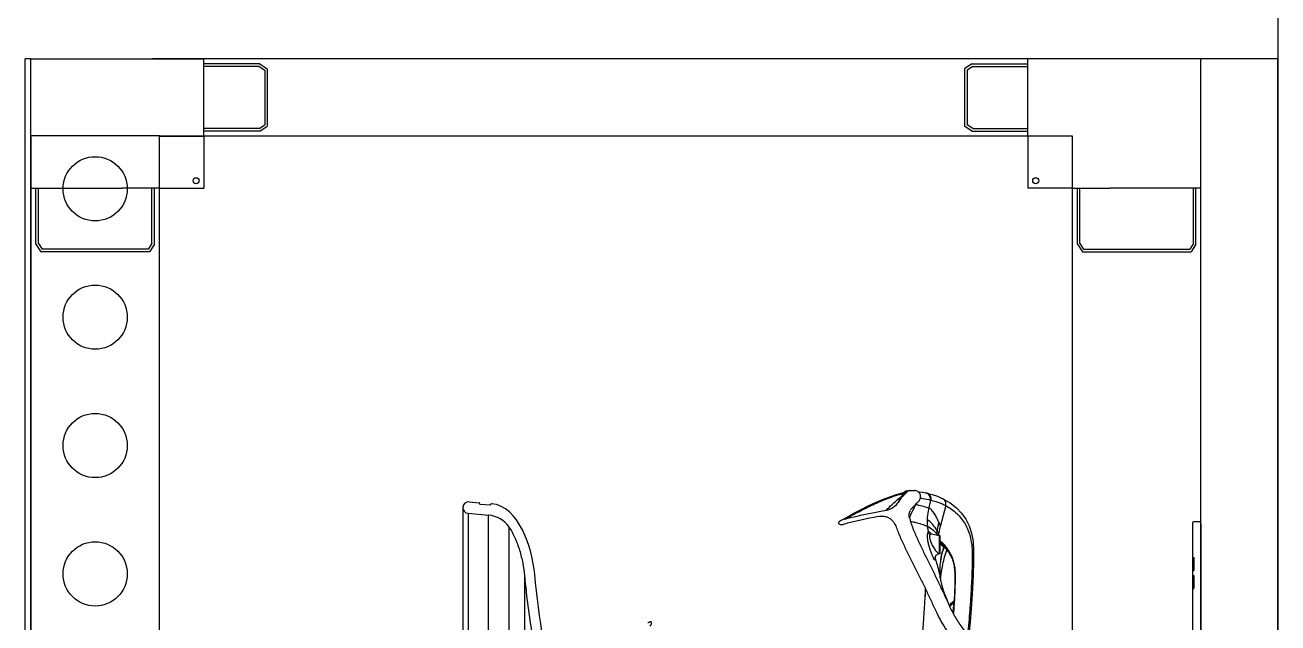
# Model space of a CAD drawing. Header units: millimetres. Extents: x -95754 to 177808, y 34455 to 150605.
# Drawn here: x 172873.7 to 173361.5, y 139810.2 to 140042.9 of the extents above; entities that cross this region are included whole.
import ezdxf

# ---------------------------------------------------------------- set-up
doc = ezdxf.new("R2010")
doc.units = ezdxf.units.MM
doc.header["$LTSCALE"] = 300
doc.linetypes.add('HIDDEN2', pattern=[4.7625, 3.175, -1.5875])
doc.layers.add('A-ETC-기계', color=253, linetype='Continuous')
doc.layers.add('HID', color=86, linetype='HIDDEN2')

# ---------------------------------------------------------------- blocks, each defined once
blk = doc.blocks.new('A$Cefb55bcc')
at = {"color": 8, "linetype": 'ByBlock', "ltscale": 3}
for p, q in [((132.12, -125.39), (132.12, -975.39)), ((617.62, -125.34), (617.62, -975.35)), ((619.92, -125.34), (619.92, -975.35)), ((162.12, -175.7), (162.12, -924.99)), ((212.12, -175.7), (212.12, -924.99)), ((567.62, -175.7), (567.62, -924.99)), ((617.62, -175.7), (617.62, -924.99)), ((162.12, -794.45), (162.12, -306.24)), ((439.44, -644.21), (439.44, -797.8)), ((447.42, -798.5), (447.42, -644.21)), ((449.48, -800.74), (449.48, -644.21)), ((431.48, -662.58), (431.48, -793.14)), ((425.46, -774.3), (425.46, -721.39)), ((165.42, -794.45), (165.42, -751.01)), ((258.11, -764.04), (258.41, -759.4)), ((264.99, -759.77), (264.97, -759.73)), ((258.07, -764.74), (258.11, -764.03)), ((258.11, -764.03), (258.11, -764.04)), ((258.18, -764.76), (258.2, -764.49)), ((258.19, -764.75), (258.2, -764.49)), ((258.2, -764.49), (258.22, -764.04)), ((258.22, -764.04), (258.24, -763.78)), ((259.82, -762.16), (259.83, -762.19)), ((269.57, -763.36), (269.42, -766.02)), ((269.44, -765.54), (269.42, -766.02)), ((165.42, -769.27), (164.92, -769.27)), ((164.92, -774.27), (164.92, -769.27)), ((164.92, -770.27), (165.22, -770.27)), ((165.22, -773.27), (165.22, -770.27)), ((269.42, -765.99), (269.41, -766.1)), ((269.42, -766.02), (269.41, -766.1)), ((164.92, -771.8), (165.22, -771.8)), ((164.92, -773.27), (165.22, -773.27)), ((165.42, -774.27), (164.92, -774.27)), ((263.46, -772.88), (263.46, -772.91)), ((263.53, -773.06), (263.52, -772.92)), ((165.42, -776.27), (164.92, -776.27)), ((164.92, -781.27), (164.92, -776.27)), ((164.92, -777.27), (165.22, -777.27)), ((164.92, -778.8), (165.22, -778.8)), ((164.92, -780.27), (165.22, -780.27)), ((165.22, -780.27), (165.22, -777.27)), ((165.42, -781.27), (164.92, -781.27)), ((261.43, -785.2), (261.43, -785.2)), ((261.45, -785.22), (261.44, -785.21)), ((261.46, -785.23), (261.45, -785.22)), ((261.47, -785.24), (261.46, -785.23)), ((261.48, -785.26), (261.47, -785.24)), ((261.49, -785.27), (261.48, -785.26)), ((261.52, -785.29), (261.49, -785.27)), ((261.68, -785.48), (261.52, -785.29)), ((263.59, -783.1), (263.59, -789.6)), ((263.59, -783.11), (263.59, -789.59)), ((264.09, -782.76), (263.84, -782.81)), ((263.84, -782.81), (263.84, -789.89)), ((261.71, -785.51), (261.68, -785.48)), ((261.74, -785.54), (261.71, -785.51)), ((261.76, -785.57), (261.74, -785.54)), ((261.79, -785.59), (261.76, -785.57)), ((261.81, -785.62), (261.79, -785.59)), ((261.84, -785.65), (261.81, -785.62)), ((261.86, -785.67), (261.84, -785.65)), ((261.89, -785.7), (261.86, -785.67)), ((261.91, -785.72), (261.89, -785.7)), ((261.93, -785.75), (261.91, -785.72)), ((261.96, -785.77), (261.93, -785.75)), ((261.98, -785.79), (261.96, -785.77)), ((262.01, -785.82), (261.98, -785.79)), ((262.03, -785.84), (262.01, -785.82)), ((262.05, -785.86), (262.03, -785.84)), ((262.08, -785.88), (262.05, -785.86)), ((262.1, -785.91), (262.08, -785.88)), ((262.12, -785.93), (262.1, -785.91)), ((262.15, -785.95), (262.12, -785.93)), ((262.17, -785.97), (262.15, -785.95)), ((262.2, -785.99), (262.17, -785.97)), ((262.22, -786.01), (262.2, -785.99)), ((262.24, -786.03), (262.22, -786.01)), ((262.27, -786.05), (262.24, -786.03)), ((262.29, -786.07), (262.27, -786.05)), ((262.33, -786.1), (262.29, -786.07)), ((262.36, -786.13), (262.33, -786.1)), ((262.4, -786.16), (262.36, -786.13)), ((262.43, -786.19), (262.4, -786.16)), ((262.47, -786.22), (262.43, -786.19)), ((262.5, -786.25), (262.47, -786.22)), ((262.54, -786.28), (262.5, -786.25)), ((262.58, -786.3), (262.54, -786.28)), ((262.61, -786.33), (262.58, -786.3)), ((262.66, -786.37), (262.61, -786.33)), ((262.71, -786.41), (262.66, -786.37)), ((262.76, -786.45), (262.71, -786.41)), ((262.85, -786.51), (262.91, -786.55)), ((262.91, -786.55), (262.85, -786.51)), ((263.01, -786.63), (262.91, -786.55)), ((262.96, -786.59), (262.95, -786.58)), ((262.96, -786.59), (262.95, -786.58)), ((262.96, -786.59), (263.01, -786.63)), ((263.59, -787.29), (263.58, -787.27)), ((267.12, -790.47), (263.84, -789.89)), ((261.45, -801.49), (263.54, -793.72)), ((267.12, -790.47), (267.12, -790.47)), ((162.92, -795.25), (164.62, -795.25)), ((447.42, -798.5), (439.44, -797.8)), ((261.45, -801.49), (261.44, -801.48)), ((262.62, -804.2), (262.61, -804.19)), ((262.62, -804.2), (262.63, -804.2)), ((271.3, -804.36), (271.24, -804.43)), ((273.07, -801.95), (272.66, -802.52)), ((273.07, -801.95), (272.66, -802.52)), ((279.74, -804.28), (278.48, -805.26)), ((438.36, -802.22), (438.32, -802.22)), ((438.52, -801.9), (438.52, -802.07)), ((442.87, -802.11), (438.69, -801.75)), ((443, -802.26), (443, -802.49)), ((447.03, -802.98), (443.14, -802.64)), ((268.89, -806.4), (268.89, -806.4)), ((269.2, -806.46), (269.2, -806.46)), ((275.01, -807.35), (273.66, -807.35)), ((276.64, -806.68), (278.29, -805)), ((276.9, -807.21), (276.9, -807.21)), ((277.28, -806.97), (277.28, -806.97)), ((164.04, -903.18), (165.96, -900.3)), ((165, -903.48), (166.48, -901.26)), ((208.27, -900.3), (165.96, -900.3)), ((207.76, -901.26), (166.48, -901.26)), ((209.23, -903.48), (207.76, -901.26)), ((210.19, -903.18), (208.27, -900.3)), ((569.54, -903.18), (571.46, -900.3)), ((570.5, -903.48), (571.98, -901.26)), ((571.46, -900.3), (613.77, -900.3)), ((571.98, -901.26), (613.26, -901.26)), ((614.73, -903.48), (613.26, -901.26)), ((615.69, -903.18), (613.77, -900.3)), ((164.04, -903.18), (164.04, -924.99)), ((165, -903.48), (165, -924.99)), ((209.23, -903.48), (209.23, -924.99)), ((210.19, -903.18), (210.19, -924.99)), ((569.54, -903.18), (569.54, -924.99)), ((570.5, -903.48), (570.5, -924.99)), ((614.73, -903.48), (614.73, -924.99)), ((615.69, -903.18), (615.69, -924.99)), ((162.12, -924.99), (162.12, -975.3)), ((162.12, -924.99), (197.5, -924.99)), ((212.12, -924.99), (197.5, -924.99)), ((212.12, -924.99), (212.12, -945.3)), ((212.12, -924.99), (229.43, -924.99)), ((229.43, -945.3), (229.43, -924.99)), ((550.31, -945.3), (550.31, -924.99)), ((567.62, -924.99), (550.31, -924.99)), ((567.62, -924.99), (567.62, -945.3)), ((567.62, -924.99), (582.23, -924.99)), ((617.62, -924.99), (582.23, -924.99)), ((617.62, -924.99), (617.62, -975.3)), ((212.12, -945.3), (229.43, -945.3)), ((229.43, -945.3), (567.62, -945.3)), ((229.43, -945.3), (229.43, -975.3)), ((550.31, -945.3), (550.31, -975.3)), ((567.62, -945.3), (550.31, -945.3)), ((251.23, -947.22), (229.43, -947.22)), ((250.94, -948.18), (229.43, -948.18)), ((250.94, -948.18), (253.16, -949.66)), ((251.23, -947.22), (254.12, -949.15)), ((253.16, -970.94), (253.16, -949.66)), ((254.12, -971.45), (254.12, -949.15)), ((528.5, -947.22), (525.62, -949.15)), ((525.62, -971.45), (525.62, -949.15)), ((528.79, -948.18), (526.58, -949.66)), ((526.58, -970.94), (526.58, -949.66)), ((528.5, -947.22), (550.31, -947.22)), ((528.79, -948.18), (550.31, -948.18)), ((132.12, -975.39), (162.12, -975.39)), ((162.12, -975.3), (229.43, -975.3)), ((209.43, -975.3), (570.31, -975.3)), ((209.43, -975.3), (570.31, -975.3)), ((250.94, -972.42), (229.43, -972.42)), ((251.23, -973.38), (229.43, -973.38)), ((229.43, -975.3), (570.31, -975.3)), ((250.94, -972.42), (253.16, -970.94)), ((251.23, -973.38), (254.12, -971.45)), ((528.5, -973.38), (525.62, -971.45)), ((528.79, -972.42), (526.58, -970.94)), ((528.5, -973.38), (550.31, -973.38)), ((528.79, -972.42), (550.31, -972.42)), ((617.62, -975.3), (550.31, -975.3)), ((617.62, -975.35), (619.92, -975.35))]:
    blk.add_line(p, q, dxfattribs=at)
at = {"color": 8, "linetype": 'ByBlock', "ltscale": 3, "elevation": 0}
blk.add_lwpolyline([(567.62, -945.35), (617.62, -945.35), (617.62, -155.34), (567.62, -155.34)], close=True, dxfattribs=at)
at = {"color": 8, "linetype": 'ByBlock', "ltscale": 3}
for points in [[(273.93, -719.57), (273.2, -725.65), (272.4, -732.67), (271.69, -739.29), (271.07, -745.37), (270.55, -750.83), (270.14, -755.62), (269.82, -759.77), (269.57, -763.36)], [(262.61, -804.19), (259.7, -802.57), (257.26, -800.69), (255.26, -798.59), (253.64, -796.27), (252.36, -793.69), (251.41, -790.81), (250.8, -787.54), (250.59, -783.77), (250.63, -779.59), (250.78, -774.73), (251.05, -769.2), (251.45, -763.05), (251.98, -756.34), (252.47, -751.08)], [(261.43, -785.2), (260.22, -783.74), (259.12, -781.76), (258.38, -779.56), (257.96, -777.17), (257.78, -774.85), (257.75, -772.39), (257.85, -769.17), (258.07, -764.74)], [(263.52, -772.92), (263.51, -772.89), (263.5, -772.77), (263.47, -772.59), (263.43, -772.31), (263.36, -771.96), (263.26, -771.51), (263.13, -770.96), (262.96, -770.3), (262.72, -769.49), (262.42, -768.55), (262.05, -767.49), (261.59, -766.28), (261.06, -764.96), (260.47, -763.58), (259.83, -762.19)], [(269.41, -766.1), (269.32, -767.93), (269.28, -768.99)], [(261.44, -785.21), (261.43, -785.2), (261.43, -785.2)], [(264.09, -782.76), (264.22, -782.74), (264.48, -782.65), (264.72, -782.54), (264.92, -782.41), (265.1, -782.25), (265.26, -782.09), (265.38, -781.92), (265.48, -781.75), (265.55, -781.6), (265.6, -781.47), (265.62, -781.36), (265.64, -781.28), (265.65, -781.22), (265.65, -781.21)], [(263, -786.62), (262.98, -786.6), (262.97, -786.59), (262.96, -786.58)], [(263.5, -787.16), (263.46, -787.11), (263.42, -787.06), (263.38, -787.02), (263.34, -786.97), (263.3, -786.92), (263.26, -786.88), (263.22, -786.84), (263.18, -786.8), (263.15, -786.76), (263.11, -786.72), (263.08, -786.69), (263.05, -786.66), (263.02, -786.64), (263, -786.62)], [(263.58, -787.27), (263.54, -787.22), (263.5, -787.16)], [(267.39, -790.59), (267.39, -790.59), (267.36, -790.56), (267.29, -790.52), (267.18, -790.48), (267.12, -790.47)], [(302.5, -795.56), (300.12, -796.93), (297.26, -798.51), (294.42, -800), (291.6, -801.38), (288.8, -802.65), (286.03, -803.82), (283.28, -804.86), (280.58, -805.77), (277.94, -806.54), (277.54, -806.64)], [(268.89, -806.4), (266.79, -805.87), (264.68, -805.12), (262.63, -804.2)], [(279.86, -803.03), (279.6, -803.49), (279.03, -804.42), (278.45, -805.32), (277.87, -806.18), (277.42, -806.81)], [(269.2, -806.46), (269.11, -806.44), (268.89, -806.4)], [(272.33, -806.95), (271.81, -806.89), (270.44, -806.69), (269.2, -806.46)], [(276.08, -807.32), (275.7, -807.34), (275.31, -807.35), (275.01, -807.35)], [(276.9, -807.21), (276.87, -807.22), (276.82, -807.23), (276.78, -807.24), (276.74, -807.25), (276.7, -807.26), (276.67, -807.27), (276.63, -807.27), (276.6, -807.28), (276.56, -807.28), (276.53, -807.29), (276.49, -807.29), (276.45, -807.29), (276.41, -807.3), (276.37, -807.3), (276.33, -807.31), (276.29, -807.31), (276.24, -807.31), (276.19, -807.31), (276.14, -807.32), (276.08, -807.32)], [(277.28, -806.97), (277.27, -806.98), (277.24, -807.01), (277.2, -807.04), (277.15, -807.08), (277.1, -807.11), (277.05, -807.14), (277.01, -807.16), (276.96, -807.18), (276.92, -807.2), (276.9, -807.21)], [(277.42, -806.81), (277.39, -806.86), (277.31, -806.94), (277.28, -806.97)]]:
    blk.add_lwpolyline(points, dxfattribs=at)
for centre, radius in [((592.62, -774.92, 0), 12.5), ((592.62, -824.88, 0), 12.5), ((592.62, -874.83, 0), 12.5), ((592.62, -924.78, 0), 12.5), ((226.43, -927.93), 1.17), ((553.31, -927.93), 1.17)]:
    blk.add_circle(centre, radius, dxfattribs=at)
for centre, radius, start, end in [((639.59, -786.13), 382, 176.0228, 176.6458), ((242.67, -745.54), 23.98, 310.4789, 315.8036), ((483.84, -777.5), 214.73, 177.4906, 177.7403), ((494.76, -778.02), 225.67, 177.2056, 177.4817), ((540.17, -780.23), 271.13, 177.0118, 177.2054), ((242.61, -771.34), 20.91, 355.3324, 355.6922), ((248.72, -771.78), 14.78, 355.8907, 356.7973), ((245.2, -771.54), 18.31, 355.798, 355.9264), ((268.67, -772.49), 5.17, 186.2692, 189.4585), ((263.89, -783.1), 0.3, 100, 180), ((264.18, -781.45), 1.47, 7.105, 15.8872), ((270.31, -778.32), 11.51, 228.0913, 234.2893), ((267.31, -780.39), 7.57, 232.6399, 233.6841), ((269.22, -777.81), 10.78, 233.6438, 233.8317), ((275.89, -768.62), 22.14, 234.1133, 234.2689), ((270.76, -775.99), 13.16, 233.6295, 233.8089), ((263.89, -789.6), 0.3, 180, 260), ((259.06, -790.79), 5.83, 2.6179, 7.1422), ((162.92, -794.45), 0.8, 180, 270), ((164.62, -794.45), 0.8, 270, 0), ((242.16, -787.99), 22.13, 345.0028, 352.6355), ((271.1, -788.83), 4.22, 203.408, 204.7032), ((270.73, -789), 3.82, 204.713, 205.4679), ((239.97, -551.32), 250.53, 280.9777, 284.1868), ((440.38, -787.06), 10.78, 214.3048, 265), ((271.46, -797.67), 4.25, 315.5346, 330.6436), ((236.76, -808.09), 40.43, 16.2899, 18.3713), ((241.85, -556.37), 246.98, 279.9886, 283.755), ((447.23, -800.74), 2.25, 265, 85), ((263.53, -802.28), 2.12, 244.425, 244.8429), ((436.16, -848.83), 174.9, 163.9762, 165.0147), ((276.12, -769.37), 35.38, 255.4026, 255.8888), ((273.86, -804.71), 2.63, 173.7359, 179.5528), ((266.4, -793.03), 12.39, 293.0447, 293.2307), ((-644.76, 103.06), 1289.08, 315.32483, 315.48891), ((270.48, -802.39), 2.63, 6.7993, 9.6773), ((269.97, -796.82), 11.67, 315.4895, 329.5108), ((438.37, -802.07), 0.15, 265, 0), ((438.67, -801.9), 0.15, 85, 180), ((442.85, -802.26), 0.15, 0, 85), ((443.15, -802.49), 0.15, 180, 265), ((275.07, -805.13), 2.21, 308.6812, 315.3631), ((275.97, -805.69), 1.64, 297.91, 301.3101), ((275.95, -805.66), 1.67, 301.3703, 315.9298), ((276.53, -806.18), 1.09, 289.8, 297.4331), ((276.53, -806.18), 1.09, 297.4454, 306.6146), ((248.34, -787.63), 34.63, 326.3398, 326.6087), ((276.53, -806.18), 1.09, 306.6242, 313.2879), ((247.27, -786.94), 35.9, 326.6203, 329.7888)]:
    blk.add_arc(centre, radius, start, end, dxfattribs=at)
for points, knots in [([(408.99, -707.51), (410.46, -713.04), (415.98, -735.14), (419.89, -757.68), (421.47, -774.67)], [0, 0, 0, 0, 0.25098, 1, 1, 1, 1]), ([(264.97, -759.73), (263.88, -757.42), (261.36, -752.93), (257.42, -747.85), (253.78, -744.23), (250.82, -741.77), (247.66, -739.58), (245.44, -738.3), (244.31, -737.7)], [0, 0, 0, 0, 0.249934, 0.499829, 0.62487, 0.749909, 0.874951, 1, 1, 1, 1]), ([(425.46, -774.29), (425.22, -771.75), (424.15, -761.58), (422.63, -751.46), (421.27, -743.9)], [0, 0, 0, 0, 0.249832, 1, 1, 1, 1]), ([(247.9, -746.78), (249.18, -747.79), (251.61, -749.99), (254.82, -753.72), (257.57, -757.79), (259.12, -760.68), (259.82, -762.16)], [0, 0, 0, 0, 0.249983, 0.499977, 0.749984, 1, 1, 1, 1]), ([(261.44, -801.48), (259.89, -800.64), (257.71, -799.12), (255.35, -796.56), (253.89, -794.43), (252.72, -792.06), (251.88, -789.45), (251.44, -787.13), (251.23, -785.18), (251.15, -783.9), (251.13, -782.86), (251.14, -781.78), (251.15, -780.4), (251.18, -778.69), (251.24, -776.3), (251.35, -773.18), (251.54, -769.27), (251.79, -765.13), (252.22, -759.2), (252.61, -754.65), (252.9, -751.55)], [0, 0, 0, 0, 0.098233, 0.145826, 0.193457, 0.242055, 0.292553, 0.345707, 0.373465, 0.402098, 0.416761, 0.431664, 0.462286, 0.49398, 0.526738, 0.595421, 0.668277, 0.745239, 0.826234, 1, 1, 1, 1]), ([(376.51, -754.65), (376.34, -754.85), (376.14, -755.2), (376, -755.64), (375.97, -755.9), (376, -756.07), (376.06, -756.18), (376.17, -756.27), (376.34, -756.29), (376.53, -756.26), (376.72, -756.2), (376.91, -756.12), (377.14, -756.01), (377.32, -755.92), (377.43, -755.85)], [0, 0, 0, 0, 0.249626, 0.374708, 0.437289, 0.499646, 0.530914, 0.562162, 0.624262, 0.686835, 0.749461, 0.812098, 0.874738, 1, 1, 1, 1]), ([(280.75, -793.15), (280.22, -791.7), (279.05, -788.86), (277.09, -784.68), (275.03, -780.54), (272.94, -776.43), (270.87, -772.3), (268.86, -768.15), (266.92, -763.96), (265.64, -761.16), (264.99, -759.77)], [0, 0, 0, 0, 0.12499, 0.249989, 0.374991, 0.499993, 0.624995, 0.749996, 0.874998, 1, 1, 1, 1]), ([(261.05, -784.16), (260.68, -783.76), (259.97, -782.86), (259.13, -781.29), (258.61, -779.78), (258.3, -778.44), (258.13, -777.33), (257.99, -776.12), (257.9, -774.8), (257.86, -773.36), (257.88, -772.09), (257.91, -771.02), (257.95, -769.88), (258.03, -767.8), (258.12, -765.99), (258.18, -764.76)], [0, 0, 0, 0, 0.081387, 0.168731, 0.26518, 0.31762, 0.373381, 0.433639, 0.499216, 0.570356, 0.647269, 0.688548, 0.730281, 0.81666, 1, 1, 1, 1]), ([(258.2, -764.49), (258.16, -764.52), (258.09, -764.6), (258.07, -764.7), (258.06, -764.74)], [0, 0, 0, 0, 0.527327, 1, 1, 1, 1]), ([(258.24, -763.78), (258.2, -763.81), (258.13, -763.89), (258.11, -763.99), (258.11, -764.03)], [0, 0, 0, 0, 0.527105, 1, 1, 1, 1]), ([(260.08, -762.71), (259.93, -762.86), (259.33, -763.48), (258.69, -764.07), (258.2, -764.49)], [0, 0, 0, 0, 0.249152, 1, 1, 1, 1]), ([(259.83, -762.19), (260.48, -763.57), (261.74, -766.34), (263.65, -770.48), (265.62, -774.6), (267.64, -778.7), (269.67, -782.79), (271.67, -786.9), (273.54, -791.06), (274.65, -793.9), (275.12, -795.35)], [0, 0, 0, 0, 0.125002, 0.250004, 0.375006, 0.500008, 0.625011, 0.750013, 0.875011, 1, 1, 1, 1]), ([(263.45, -773.05), (263.39, -773.73), (263.2, -775.34), (262.77, -777.99), (262.09, -781.03), (261.44, -783.12), (261.05, -784.16)], [0, 0, 0, 0, 0.181004, 0.424793, 0.705997, 1, 1, 1, 1]), ([(263.53, -773.06), (263.63, -774.06), (263.72, -776.07), (263.48, -780.22), (262.79, -783.33), (262.12, -785.38)], [0, 0, 0, 0, 0.24274, 0.48147, 1, 1, 1, 1]), ([(262.25, -785.46), (262.62, -784.35), (263.21, -782.23), (263.68, -779.12), (263.81, -776.19), (263.68, -774.29), (263.57, -773.34)], [0, 0, 0, 0, 0.284884, 0.537136, 0.766015, 1, 1, 1, 1]), ([(265.6, -781.04), (265.07, -779.29), (264.3, -776.75), (263.71, -774.15), (263.57, -773.34)], [0, 0, 0, 0, 0.689845, 1, 1, 1, 1]), ([(431.48, -793.14), (430.58, -791.83), (429.02, -788.89), (427.3, -784.14), (426.09, -779.21), (425.61, -775.9), (425.46, -774.3)], [0, 0, 0, 0, 0.238081, 0.497199, 0.758191, 1, 1, 1, 1]), ([(265.6, -781.04), (265.59, -780.92), (265.59, -780.71), (265.6, -780.47), (265.63, -780.35), (265.66, -780.3), (265.72, -780.29), (265.77, -780.33), (265.83, -780.39), (265.9, -780.49), (265.97, -780.62), (266.06, -780.78), (266.16, -780.97), (266.3, -781.27), (266.5, -781.72), (266.74, -782.31), (267, -782.98), (267.27, -783.71), (267.63, -784.74), (268.04, -786.08), (268.29, -787.17), (268.39, -787.72)], [0, 0, 0, 0, 0.042724, 0.071373, 0.080376, 0.08632, 0.091071, 0.097702, 0.107611, 0.121146, 0.138351, 0.15915, 0.183403, 0.210926, 0.274908, 0.349221, 0.431903, 0.521021, 0.614734, 0.808885, 1, 1, 1, 1]), ([(260.28, -783.88), (260.35, -784.01), (260.64, -784.53), (260.97, -785.03), (261.24, -785.38)], [0, 0, 0, 0, 0.255477, 1, 1, 1, 1]), ([(261.05, -784.16), (261.01, -784.25), (260.98, -784.43), (261.05, -784.7), (261.21, -784.96), (261.35, -785.12), (261.43, -785.2)], [0, 0, 0, 0, 0.229725, 0.45911, 0.713574, 1, 1, 1, 1]), ([(262.12, -785.38), (262.02, -785.3), (261.82, -785.13), (261.46, -784.73), (261.24, -784.37), (261.05, -784.16)], [0, 0, 0, 0, 0.227206, 0.478433, 1, 1, 1, 1]), ([(264.09, -782.76), (264.12, -782.76), (264.2, -782.79), (264.31, -782.87), (264.46, -783), (264.71, -783.26), (265.07, -783.69), (265.53, -784.3), (266.02, -785.03), (266.67, -786.12), (267.08, -787.01), (267.29, -787.63)], [0, 0, 0, 0, 0.014538, 0.038452, 0.072114, 0.114803, 0.223096, 0.355285, 0.504695, 0.665877, 1, 1, 1, 1]), ([(265.62, -781.37), (265.62, -781.34), (265.61, -781.23), (265.6, -781.12), (265.6, -781.04)], [0, 0, 0, 0, 0.264959, 1, 1, 1, 1]), ([(261.24, -785.38), (261.34, -785.52), (261.77, -786.05), (262.24, -786.54), (262.62, -786.89)], [0, 0, 0, 0, 0.25349, 1, 1, 1, 1]), ([(262.12, -785.38), (262.09, -785.47), (262.08, -785.67), (262.21, -785.95), (262.44, -786.19), (262.62, -786.33), (262.71, -786.41)], [0, 0, 0, 0, 0.22477, 0.451015, 0.709418, 1, 1, 1, 1]), ([(262.25, -785.46), (262.24, -785.45), (262.2, -785.43), (262.15, -785.4), (262.12, -785.38)], [0, 0, 0, 0, 0.280461, 1, 1, 1, 1]), ([(262.75, -786.42), (262.67, -786.36), (262.52, -786.23), (262.32, -786.01), (262.2, -785.74), (262.22, -785.55), (262.25, -785.46)], [0, 0, 0, 0, 0.26886, 0.517247, 0.756019, 1, 1, 1, 1]), ([(263.59, -786.89), (263.37, -786.56), (263.03, -786.11), (262.55, -785.66), (262.35, -785.51), (262.25, -785.46)], [0, 0, 0, 0, 0.61633, 0.841102, 1, 1, 1, 1]), ([(262.49, -786.24), (262.56, -786.33), (262.65, -786.49), (262.67, -786.72), (262.64, -786.83), (262.62, -786.89)], [0, 0, 0, 0, 0.516701, 0.75411, 1, 1, 1, 1]), ([(264.2, -789.96), (264.19, -790.03), (264.17, -790.32), (264.14, -790.61), (264.11, -790.83)], [0, 0, 0, 0, 0.238399, 1, 1, 1, 1]), ([(264.26, -789.97), (264.32, -790.01), (264.53, -790.2), (264.73, -790.38), (264.89, -790.53)], [0, 0, 0, 0, 0.246819, 1, 1, 1, 1]), ([(267.29, -787.63), (267.38, -787.93), (267.54, -788.48), (267.66, -789.26), (267.64, -789.88), (267.53, -790.22), (267.45, -790.33)], [0, 0, 0, 0, 0.336888, 0.626513, 0.848884, 1, 1, 1, 1]), ([(268.39, -787.72), (268.46, -788.11), (268.57, -788.83), (268.61, -789.82), (268.54, -790.51), (268.4, -790.93), (268.32, -791.1), (268.27, -791.16)], [0, 0, 0, 0, 0.335767, 0.623016, 0.846156, 0.93155, 1, 1, 1, 1]), ([(263.54, -793.72), (263.59, -793.82), (263.8, -794.25), (264, -794.69), (264.15, -795.02)], [0, 0, 0, 0, 0.234091, 1, 1, 1, 1]), ([(264.11, -790.83), (264.22, -790.99), (264.47, -791.29), (264.73, -791.59), (264.83, -791.76)], [0, 0, 0, 0, 0.486086, 1, 1, 1, 1]), ([(264.15, -795.02), (264.29, -794.46), (264.56, -793.38), (264.77, -792.29), (264.83, -791.76)], [0, 0, 0, 0, 0.519338, 1, 1, 1, 1]), ([(264.15, -795.02), (264.4, -795.59), (264.9, -796.72), (265.6, -798.08), (266.26, -799.08), (266.95, -799.89), (267.59, -800.38), (268.05, -800.55)], [0, 0, 0, 0, 0.267466, 0.537325, 0.665133, 0.785092, 1, 1, 1, 1]), ([(264.83, -791.76), (264.86, -791.54), (264.89, -791.13), (264.9, -790.72), (264.89, -790.53)], [0, 0, 0, 0, 0.526803, 1, 1, 1, 1]), ([(264.83, -791.76), (265.35, -792.57), (266.41, -794.17), (267.87, -795.49), (268.68, -795.98)], [0, 0, 0, 0, 0.501311, 1, 1, 1, 1]), ([(264.89, -790.53), (265.43, -791.03), (266.56, -792.1), (267.85, -792.98), (268.57, -793.34)], [0, 0, 0, 0, 0.480689, 1, 1, 1, 1]), ([(267.45, -790.33), (267.41, -790.38), (267.31, -790.47), (267.18, -790.48), (267.12, -790.47)], [0, 0, 0, 0, 0.52688, 1, 1, 1, 1]), ([(268.27, -791.16), (268.22, -791.24), (268.11, -791.34), (267.92, -791.35), (267.79, -791.3), (267.66, -791.2), (267.47, -790.99), (267.36, -790.79), (267.29, -790.64)], [0, 0, 0, 0, 0.206165, 0.295157, 0.391752, 0.506237, 0.644192, 1, 1, 1, 1]), ([(268.27, -791.16), (268.23, -790.96), (268.03, -790.58), (267.65, -790.37), (267.45, -790.33)], [0, 0, 0, 0, 0.497622, 1, 1, 1, 1]), ([(268.57, -793.34), (268.56, -793.17), (268.48, -792.44), (268.37, -791.71), (268.27, -791.16)], [0, 0, 0, 0, 0.235967, 1, 1, 1, 1]), ([(268.68, -795.98), (268.69, -795.59), (268.69, -794.97), (268.65, -794.22), (268.61, -793.73), (268.59, -793.47), (268.57, -793.34)], [0, 0, 0, 0, 0.447413, 0.706505, 0.848589, 1, 1, 1, 1]), ([(275.12, -795.35), (274.52, -795.25), (272.27, -794.82), (270.07, -794.09), (268.57, -793.34)], [0, 0, 0, 0, 0.266934, 1, 1, 1, 1]), ([(286.61, -797.4), (286.12, -797.42), (285.14, -797.35), (283.74, -796.88), (282.52, -796.03), (281.89, -795.28), (281.62, -794.88)], [0, 0, 0, 0, 0.250083, 0.500009, 0.749918, 1, 1, 1, 1]), ([(302.5, -795.56), (302.62, -795.5), (302.78, -795.39), (302.98, -795.21), (303.11, -795.05), (303.2, -794.87), (303.18, -794.66), (303.08, -794.48), (302.88, -794.3), (302.57, -794.16), (302.17, -794.1), (301.76, -794.13), (301.5, -794.18), (301.37, -794.21)], [0, 0, 0, 0, 0.125169, 0.187778, 0.250334, 0.312664, 0.374835, 0.43721, 0.499757, 0.624532, 0.74958, 0.874759, 1, 1, 1, 1]), ([(268.05, -800.55), (268.16, -800.19), (268.52, -798.69), (268.66, -797.15), (268.68, -795.98)], [0, 0, 0, 0, 0.243801, 1, 1, 1, 1]), ([(275.56, -796.75), (275.22, -797.55), (274.44, -799.31), (273.57, -801.02), (273.07, -801.95)], [0, 0, 0, 0, 0.45119, 1, 1, 1, 1]), ([(275.56, -796.75), (275.71, -797.24), (275.77, -798.31), (275.42, -799.31), (275.17, -799.76)], [0, 0, 0, 0, 0.499644, 1, 1, 1, 1]), ([(300.58, -796.27), (298.85, -797.26), (295.32, -799.19), (289.84, -801.92), (284, -804.4), (279.9, -805.76), (277.76, -806.34)], [0, 0, 0, 0, 0.239119, 0.482341, 0.734452, 1, 1, 1, 1]), ([(284.69, -799.61), (283.93, -800.43), (282.34, -802.05), (280.64, -803.56), (279.74, -804.28)], [0, 0, 0, 0, 0.491448, 1, 1, 1, 1]), ([(280.03, -802.74), (280.51, -801.92), (281.91, -800.49), (283.75, -799.77), (284.69, -799.61)], [0, 0, 0, 0, 0.499598, 1, 1, 1, 1]), ([(300.58, -796.27), (301.07, -796.15), (301.74, -795.96), (302.35, -795.65), (302.5, -795.56)], [0, 0, 0, 0, 0.749843, 1, 1, 1, 1]), ([(261.44, -801.48), (261.36, -801.74), (261.31, -802.3), (261.5, -803.09), (261.94, -803.77), (262.38, -804.08), (262.61, -804.19)], [0, 0, 0, 0, 0.256739, 0.50902, 0.756196, 1, 1, 1, 1]), ([(261.45, -801.49), (261.38, -801.75), (261.32, -802.3), (261.51, -803.09), (261.95, -803.77), (262.38, -804.08), (262.61, -804.19)], [0, 0, 0, 0, 0.256717, 0.509003, 0.756201, 1, 1, 1, 1]), ([(267.21, -803.6), (266.18, -803.33), (264.66, -802.96), (262.77, -802.18), (261.89, -801.73), (261.45, -801.49)], [0, 0, 0, 0, 0.519493, 0.755741, 1, 1, 1, 1]), ([(267.21, -803.6), (267.14, -803.91), (267.13, -804.54), (267.44, -805.42), (268.05, -806.1), (268.61, -806.34), (268.89, -806.4)], [0, 0, 0, 0, 0.25919, 0.513099, 0.759338, 1, 1, 1, 1]), ([(267.5, -803.68), (267.44, -803.98), (267.42, -804.61), (267.75, -805.49), (268.36, -806.16), (268.92, -806.41), (269.2, -806.46)], [0, 0, 0, 0, 0.259294, 0.513256, 0.759453, 1, 1, 1, 1]), ([(271.24, -804.43), (270.92, -804.38), (269.66, -804.17), (268.42, -803.91), (267.5, -803.68)], [0, 0, 0, 0, 0.25603, 1, 1, 1, 1]), ([(273.07, -801.95), (272.63, -801.86), (270.93, -801.48), (269.26, -800.99), (268.05, -800.55)], [0, 0, 0, 0, 0.259964, 1, 1, 1, 1]), ([(271.91, -803.28), (271.74, -803.45), (271.46, -803.83), (271.22, -804.51), (271.2, -805.22), (271.38, -805.91), (271.77, -806.52), (272.31, -806.98), (272.96, -807.28), (273.43, -807.35), (273.66, -807.35)], [0, 0, 0, 0, 0.124997, 0.249982, 0.374961, 0.499945, 0.624939, 0.749947, 0.87497, 1, 1, 1, 1]), ([(279.74, -804.28), (279.68, -804.27), (279.45, -804.27), (279.21, -804.31), (279.05, -804.38)], [0, 0, 0, 0, 0.252546, 1, 1, 1, 1]), ([(275.01, -807.35), (275.27, -807.35), (275.79, -807.26), (276.25, -807.01), (276.45, -806.85)], [0, 0, 0, 0, 0.500085, 1, 1, 1, 1]), ([(276.74, -807.14), (276.69, -807.16), (276.48, -807.26), (276.25, -807.31), (276.08, -807.32)], [0, 0, 0, 0, 0.253067, 1, 1, 1, 1]), ([(277.16, -806.82), (277.12, -806.81), (276.94, -806.76), (276.77, -806.71), (276.64, -806.68)], [0, 0, 0, 0, 0.24145, 1, 1, 1, 1]), ([(277.42, -806.81), (277.42, -806.8), (277.39, -806.8), (277.36, -806.81), (277.26, -806.81), (277.2, -806.82), (277.16, -806.82)], [0, 0, 0, 0, 0.050095, 0.227967, 0.541382, 1, 1, 1, 1])]:
    blk.add_open_spline(points, degree=3, knots=knots, dxfattribs=at)
for points in [[(421.47, -774.67), (422.48, -785.38), (427.6, -801.28), (438.32, -802.22)], [(262.95, -786.58), (262.88, -786.53), (262.81, -786.48), (262.75, -786.42)], [(281.62, -794.88), (281.26, -794.34), (280.97, -793.75), (280.75, -793.15)], [(287.68, -797.27), (287.32, -797.34), (286.97, -797.38), (286.61, -797.4)]]:
    blk.add_open_spline(points, degree=3, dxfattribs=at)
blk = doc.blocks.new('G$C618AA28F')
at = {"layer": 'HID', "color": 0}
blk.add_line((-1057.93, -774.75), (-1057.93, 775.25), dxfattribs=at)
at = {"color": 0}
blk.add_blockref('A$Cefb55bcc', (-1190.04, 550.64), dxfattribs=at)
blk = doc.blocks.new('4F_기계장비')
at = {"layer": 'A-ETC-기계', "rotation": 180}
blk.add_blockref('G$C618AA28F', (79750, -9000), dxfattribs=at)

msp = doc.modelspace()

# ---------------------------------------------------------------- block references
at = {"layer": 'A-ETC-기계'}
msp.add_blockref('4F_기계장비', (92553.57, 148605.02), dxfattribs=at)

doc.saveas('drawing.dxf')
